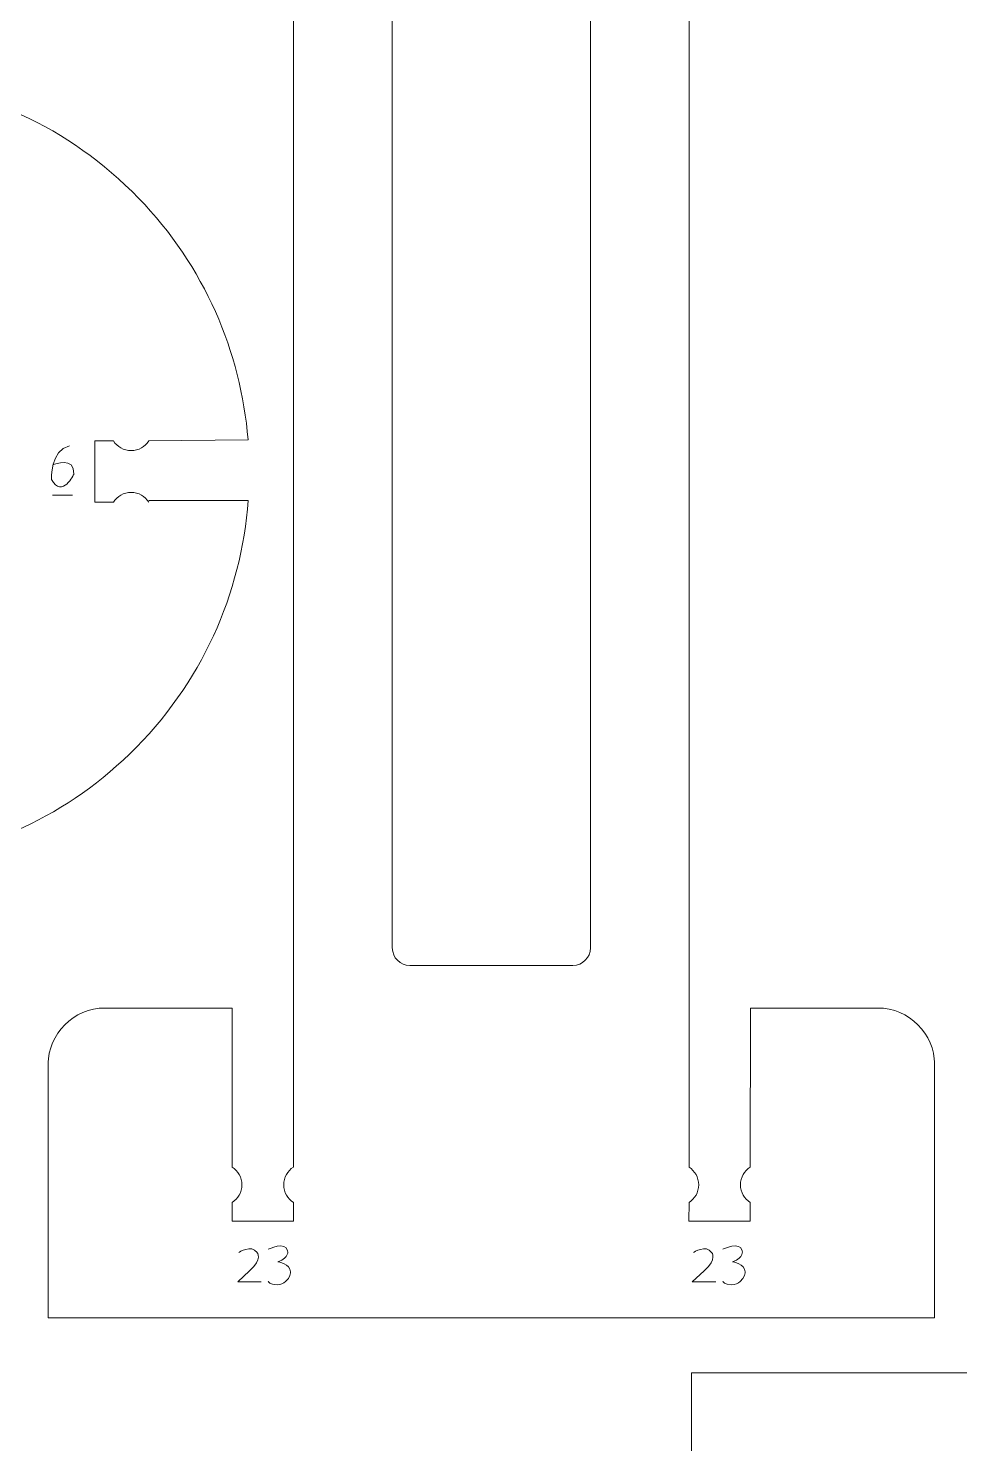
# Model space of a CAD drawing. Header units: centimetres. Extents: x -25 to 25, y -32.5 to 32.5.
# Drawn here: x -5.68 to -1.09, y 5.21 to 12.18 of the extents above; entities that cross this region are included whole.
import ezdxf

# ---------------------------------------------------------------- set-up
doc = ezdxf.new("R2010")
doc.units = ezdxf.units.CM
doc.header["$MEASUREMENT"] = 0
doc.layers.add('Capa 1', color=7, linetype='Continuous')

msp = doc.modelspace()

# ---------------------------------------------------------------- linework, layer by layer
at = {"layer": 'Capa 1', "color": 250, "lineweight": 9}
for points, knots in [([(-3.22624, 18.74914), (-3.22624, 18.74914), (-2.4209, 18.74914), (-2.4209, 18.74914), (-2.4209, 18.74914), (-2.4209, 18.74914), (-2.4209, 19.05194), (-2.4209, 19.05194), (-2.4209, 19.05194), (-2.4209, 19.05194), (-2.4218, 19.06944), (-2.4218, 19.06944), (-2.4218, 19.06944), (-2.4218, 19.06944), (-2.42442, 19.08646), (-2.42442, 19.08646), (-2.42442, 19.08646), (-2.42442, 19.08646), (-2.42869, 19.10289), (-2.42869, 19.10289), (-2.42869, 19.10289), (-2.42869, 19.10289), (-2.43449, 19.11865), (-2.43449, 19.11865), (-2.43449, 19.11865), (-2.43449, 19.11865), (-2.44177, 19.13364), (-2.44177, 19.13364), (-2.44177, 19.13364), (-2.44177, 19.13364), (-2.45042, 19.14781), (-2.45042, 19.14781), (-2.45042, 19.14781), (-2.45042, 19.14781), (-2.46036, 19.16106), (-2.46036, 19.16106), (-2.46036, 19.16106), (-2.46036, 19.16106), (-2.47149, 19.17325), (-2.47149, 19.17325), (-2.47149, 19.17325), (-2.47149, 19.17325), (-2.48371, 19.18439), (-2.48371, 19.18439), (-2.48371, 19.18439), (-2.48371, 19.18439), (-2.49699, 19.19429), (-2.49699, 19.19429), (-2.49699, 19.19429), (-2.49699, 19.19429), (-2.51119, 19.20291), (-2.51119, 19.20291), (-2.51119, 19.20291), (-2.51119, 19.20291), (-2.52623, 19.21017), (-2.52623, 19.21017), (-2.52623, 19.21017), (-2.52623, 19.21017), (-2.54202, 19.21597), (-2.54202, 19.21597), (-2.54202, 19.21597), (-2.54202, 19.21597), (-2.55848, 19.22024), (-2.55848, 19.22024), (-2.55848, 19.22024), (-2.55848, 19.22024), (-2.57553, 19.22286), (-2.57553, 19.22286), (-2.57553, 19.22286), (-2.57553, 19.22286), (-4.19971, 19.22373), (-4.19971, 19.22373), (-4.19971, 19.22373), (-4.19971, 19.22373), (-4.21723, 19.22286), (-4.21723, 19.22286), (-4.21723, 19.22286), (-4.21723, 19.22286), (-4.23428, 19.22024), (-4.23428, 19.22024), (-4.23428, 19.22024), (-4.23428, 19.22024), (-4.25077, 19.21597), (-4.25077, 19.21597), (-4.25077, 19.21597), (-4.25077, 19.21597), (-4.26656, 19.21017), (-4.26656, 19.21017), (-4.26656, 19.21017), (-4.26656, 19.21017), (-4.2816, 19.20291), (-4.2816, 19.20291), (-4.2816, 19.20291), (-4.2816, 19.20291), (-4.2958, 19.19429), (-4.2958, 19.19429), (-4.2958, 19.19429), (-4.2958, 19.19429), (-4.30905, 19.18439), (-4.30905, 19.18439), (-4.30905, 19.18439), (-4.30905, 19.18439), (-4.3213, 19.17325), (-4.3213, 19.17325), (-4.3213, 19.17325), (-4.3213, 19.17325), (-4.33243, 19.16106), (-4.33243, 19.16106), (-4.33243, 19.16106), (-4.33243, 19.16106), (-4.34237, 19.14781), (-4.34237, 19.14781), (-4.34237, 19.14781), (-4.34237, 19.14781), (-4.35101, 19.13364), (-4.35101, 19.13364), (-4.35101, 19.13364), (-4.35101, 19.13364), (-4.3583, 19.11865), (-4.3583, 19.11865), (-4.3583, 19.11865), (-4.3583, 19.11865), (-4.3641, 19.10289), (-4.3641, 19.10289), (-4.3641, 19.10289), (-4.3641, 19.10289), (-4.36837, 19.08646), (-4.36837, 19.08646), (-4.36837, 19.08646), (-4.36837, 19.08646), (-4.37096, 19.06944), (-4.37096, 19.06944), (-4.37096, 19.06944), (-4.37096, 19.06944), (-4.37186, 19.05194), (-4.37186, 19.05194), (-4.37186, 19.05194), (-4.37186, 19.05194), (-4.37198, 6.57106), (-4.37198, 6.57106)], [0, 0, 0, 0, 0.0277778, 0.0277778, 0.0277778, 0.0277778, 0.0555556, 0.0555556, 0.0555556, 0.0555556, 0.0833333, 0.0833333, 0.0833333, 0.0833333, 0.1111111, 0.1111111, 0.1111111, 0.1111111, 0.1388889, 0.1388889, 0.1388889, 0.1388889, 0.1666667, 0.1666667, 0.1666667, 0.1666667, 0.1944444, 0.1944444, 0.1944444, 0.1944444, 0.2222222, 0.2222222, 0.2222222, 0.2222222, 0.25, 0.25, 0.25, 0.25, 0.2777778, 0.2777778, 0.2777778, 0.2777778, 0.3055556, 0.3055556, 0.3055556, 0.3055556, 0.3333333, 0.3333333, 0.3333333, 0.3333333, 0.3611111, 0.3611111, 0.3611111, 0.3611111, 0.3888889, 0.3888889, 0.3888889, 0.3888889, 0.4166667, 0.4166667, 0.4166667, 0.4166667, 0.4444444, 0.4444444, 0.4444444, 0.4444444, 0.4722222, 0.4722222, 0.4722222, 0.4722222, 0.5, 0.5, 0.5, 0.5, 0.5277778, 0.5277778, 0.5277778, 0.5277778, 0.5555556, 0.5555556, 0.5555556, 0.5555556, 0.5833333, 0.5833333, 0.5833333, 0.5833333, 0.6111111, 0.6111111, 0.6111111, 0.6111111, 0.6388889, 0.6388889, 0.6388889, 0.6388889, 0.6666667, 0.6666667, 0.6666667, 0.6666667, 0.6944444, 0.6944444, 0.6944444, 0.6944444, 0.7222222, 0.7222222, 0.7222222, 0.7222222, 0.75, 0.75, 0.75, 0.75, 0.7777778, 0.7777778, 0.7777778, 0.7777778, 0.8055556, 0.8055556, 0.8055556, 0.8055556, 0.8333333, 0.8333333, 0.8333333, 0.8333333, 0.8611111, 0.8611111, 0.8611111, 0.8611111, 0.8888889, 0.8888889, 0.8888889, 0.8888889, 0.9166667, 0.9166667, 0.9166667, 0.9166667, 0.9444444, 0.9444444, 0.9444444, 0.9444444, 1, 1, 1, 1]), ([(-2.42237, 6.57106), (-2.42237, 6.57106), (-2.4209, 18.4462), (-2.4209, 18.4462), (-2.4209, 18.4462), (-2.4209, 18.4462), (-3.22624, 18.44913), (-3.22624, 18.44913)], [0, 0, 0, 0, 0.3333333, 0.3333333, 0.3333333, 0.3333333, 1, 1, 1, 1]), ([(-3.79837, 17.9647), (-3.79837, 17.9647), (-2.99442, 17.9647), (-2.99442, 17.9647), (-2.99442, 17.9647), (-2.99442, 17.9647), (-2.97712, 17.96294), (-2.97712, 17.96294), (-2.97712, 17.96294), (-2.97712, 17.96294), (-2.961, 17.95786), (-2.961, 17.95786), (-2.961, 17.95786), (-2.961, 17.95786), (-2.94638, 17.94988), (-2.94638, 17.94988), (-2.94638, 17.94988), (-2.94638, 17.94988), (-2.93363, 17.93931), (-2.93363, 17.93931), (-2.93363, 17.93931), (-2.93363, 17.93931), (-2.92311, 17.92656), (-2.92311, 17.92656), (-2.92311, 17.92656), (-2.92311, 17.92656), (-2.91516, 17.91194), (-2.91516, 17.91194), (-2.91516, 17.91194), (-2.91516, 17.91194), (-2.91013, 17.89587), (-2.91013, 17.89587), (-2.91013, 17.89587), (-2.91013, 17.89587), (-2.90838, 17.87866), (-2.90838, 17.87866), (-2.90838, 17.87866), (-2.90838, 17.87866), (-2.90838, 7.6509), (-2.90838, 7.6509), (-2.90838, 7.6509), (-2.90838, 7.6509), (-2.91013, 7.63369), (-2.91013, 7.63369), (-2.91013, 7.63369), (-2.91013, 7.63369), (-2.91518, 7.61762), (-2.91518, 7.61762), (-2.91518, 7.61762), (-2.91518, 7.61762), (-2.92319, 7.603), (-2.92319, 7.603), (-2.92319, 7.603), (-2.92319, 7.603), (-2.93377, 7.59022), (-2.93377, 7.59022), (-2.93377, 7.59022), (-2.93377, 7.59022), (-2.94652, 7.57967), (-2.94652, 7.57967), (-2.94652, 7.57967), (-2.94652, 7.57967), (-2.96114, 7.57167), (-2.96114, 7.57167), (-2.96114, 7.57167), (-2.96114, 7.57167), (-2.97721, 7.56662), (-2.97721, 7.56662), (-2.97721, 7.56662), (-2.97721, 7.56662), (-2.99442, 7.56483), (-2.99442, 7.56483), (-2.99442, 7.56483), (-2.99442, 7.56483), (-3.79837, 7.56483), (-3.79837, 7.56483), (-3.79837, 7.56483), (-3.79837, 7.56483), (-3.81555, 7.56659), (-3.81555, 7.56659), (-3.81555, 7.56659), (-3.81555, 7.56659), (-3.83165, 7.57164), (-3.83165, 7.57164), (-3.83165, 7.57164), (-3.83165, 7.57164), (-3.84627, 7.57959), (-3.84627, 7.57959), (-3.84627, 7.57959), (-3.84627, 7.57959), (-3.85902, 7.59011), (-3.85902, 7.59011), (-3.85902, 7.59011), (-3.85902, 7.59011), (-3.8696, 7.60286), (-3.8696, 7.60286), (-3.8696, 7.60286), (-3.8696, 7.60286), (-3.87758, 7.61748), (-3.87758, 7.61748), (-3.87758, 7.61748), (-3.87758, 7.61748), (-3.88265, 7.6336), (-3.88265, 7.6336), (-3.88265, 7.6336), (-3.88265, 7.6336), (-3.88441, 7.6509), (-3.88441, 7.6509), (-3.88441, 7.6509), (-3.88441, 7.6509), (-3.88441, 17.87866), (-3.88441, 17.87866), (-3.88441, 17.87866), (-3.88441, 17.87866), (-3.88265, 17.89595), (-3.88265, 17.89595), (-3.88265, 17.89595), (-3.88265, 17.89595), (-3.87763, 17.91208), (-3.87763, 17.91208), (-3.87763, 17.91208), (-3.87763, 17.91208), (-3.86968, 17.9267), (-3.86968, 17.9267), (-3.86968, 17.9267), (-3.86968, 17.9267), (-3.85913, 17.93945), (-3.85913, 17.93945), (-3.85913, 17.93945), (-3.85913, 17.93945), (-3.84638, 17.94997), (-3.84638, 17.94997), (-3.84638, 17.94997), (-3.84638, 17.94997), (-3.83179, 17.95792), (-3.83179, 17.95792), (-3.83179, 17.95792), (-3.83179, 17.95792), (-3.81567, 17.96294), (-3.81567, 17.96294), (-3.81567, 17.96294), (-3.81567, 17.96294), (-3.79837, 17.9647), (-3.79837, 17.9647)], [0, 0, 0, 0, 0.027027, 0.027027, 0.027027, 0.027027, 0.0540541, 0.0540541, 0.0540541, 0.0540541, 0.0810811, 0.0810811, 0.0810811, 0.0810811, 0.1081081, 0.1081081, 0.1081081, 0.1081081, 0.1351351, 0.1351351, 0.1351351, 0.1351351, 0.1621622, 0.1621622, 0.1621622, 0.1621622, 0.1891892, 0.1891892, 0.1891892, 0.1891892, 0.2162162, 0.2162162, 0.2162162, 0.2162162, 0.2432432, 0.2432432, 0.2432432, 0.2432432, 0.2702703, 0.2702703, 0.2702703, 0.2702703, 0.2972973, 0.2972973, 0.2972973, 0.2972973, 0.3243243, 0.3243243, 0.3243243, 0.3243243, 0.3513514, 0.3513514, 0.3513514, 0.3513514, 0.3783784, 0.3783784, 0.3783784, 0.3783784, 0.4054054, 0.4054054, 0.4054054, 0.4054054, 0.4324324, 0.4324324, 0.4324324, 0.4324324, 0.4594595, 0.4594595, 0.4594595, 0.4594595, 0.4864865, 0.4864865, 0.4864865, 0.4864865, 0.5135135, 0.5135135, 0.5135135, 0.5135135, 0.5405405, 0.5405405, 0.5405405, 0.5405405, 0.5675676, 0.5675676, 0.5675676, 0.5675676, 0.5945946, 0.5945946, 0.5945946, 0.5945946, 0.6216216, 0.6216216, 0.6216216, 0.6216216, 0.6486486, 0.6486486, 0.6486486, 0.6486486, 0.6756757, 0.6756757, 0.6756757, 0.6756757, 0.7027027, 0.7027027, 0.7027027, 0.7027027, 0.7297297, 0.7297297, 0.7297297, 0.7297297, 0.7567568, 0.7567568, 0.7567568, 0.7567568, 0.7837838, 0.7837838, 0.7837838, 0.7837838, 0.8108108, 0.8108108, 0.8108108, 0.8108108, 0.8378378, 0.8378378, 0.8378378, 0.8378378, 0.8648649, 0.8648649, 0.8648649, 0.8648649, 0.8918919, 0.8918919, 0.8918919, 0.8918919, 0.9189189, 0.9189189, 0.9189189, 0.9189189, 0.9459459, 0.9459459, 0.9459459, 0.9459459, 1, 1, 1, 1]), ([(-5.08438, 10.14899), (-5.08438, 10.14899), (-4.59564, 10.15519), (-4.59564, 10.15519), (-4.59564, 10.15519), (-4.63047, 10.58718), (-4.80981, 11.01016), (-5.13488, 11.34578), (-5.13488, 11.34578), (-5.47715, 11.69915), (-5.92137, 11.894), (-6.3761, 11.92915), (-6.3761, 11.92915), (-6.3761, 11.92915), (-6.3753, 11.44671), (-6.3753, 11.44671)], [0, 0, 0, 0, 0.2, 0.2, 0.2, 0.2, 0.4, 0.4, 0.4, 0.4, 0.6, 0.6, 0.6, 0.6, 1, 1, 1, 1]), ([(-5.25889, 10.14899), (-5.25889, 10.14899), (-5.35049, 10.1491), (-5.35049, 10.1491), (-5.35049, 10.1491), (-5.35049, 10.1491), (-5.35049, 9.84765), (-5.35049, 9.84765), (-5.35049, 9.84765), (-5.35049, 9.84765), (-5.25887, 9.84765), (-5.25887, 9.84765)], [0, 0, 0, 0, 0.25, 0.25, 0.25, 0.25, 0.5, 0.5, 0.5, 0.5, 1, 1, 1, 1]), ([(-6.37637, 8.566), (-6.37637, 8.566), (-6.37609, 8.06739), (-6.37609, 8.06739), (-6.37609, 8.06739), (-5.9417, 8.10088), (-5.51602, 8.28035), (-5.17861, 8.60715), (-5.17861, 8.60715), (-4.82347, 8.95112), (-4.62844, 9.39807), (-4.59472, 9.85518), (-4.59472, 9.85518), (-4.59472, 9.85518), (-5.08359, 9.85546), (-5.08359, 9.85546)], [0, 0, 0, 0, 0.2, 0.2, 0.2, 0.2, 0.4, 0.4, 0.4, 0.4, 0.6, 0.6, 0.6, 0.6, 1, 1, 1, 1]), ([(-4.67332, 6.57106), (-4.67332, 6.57106), (-4.67329, 7.3548), (-4.67329, 7.3548), (-4.67329, 7.3548), (-4.67329, 7.3548), (-5.30119, 7.3548), (-5.30119, 7.3548), (-5.30119, 7.3548), (-5.30119, 7.3548), (-5.3155, 7.35443), (-5.3155, 7.35443), (-5.3155, 7.35443), (-5.3155, 7.35443), (-5.32964, 7.35335), (-5.32964, 7.35335), (-5.32964, 7.35335), (-5.32964, 7.35335), (-5.35732, 7.34911), (-5.35732, 7.34911), (-5.35732, 7.34911), (-5.35732, 7.34911), (-5.38402, 7.34219), (-5.38402, 7.34219), (-5.38402, 7.34219), (-5.38402, 7.34219), (-5.40966, 7.33276), (-5.40966, 7.33276), (-5.40966, 7.33276), (-5.40966, 7.33276), (-5.43407, 7.32095), (-5.43407, 7.32095), (-5.43407, 7.32095), (-5.43407, 7.32095), (-5.45709, 7.30692), (-5.45709, 7.30692), (-5.45709, 7.30692), (-5.45709, 7.30692), (-5.47863, 7.29079), (-5.47863, 7.29079), (-5.47863, 7.29079), (-5.47863, 7.29079), (-5.4985, 7.27274), (-5.4985, 7.27274), (-5.4985, 7.27274), (-5.4985, 7.27274), (-5.51655, 7.25288), (-5.51655, 7.25288), (-5.51655, 7.25288), (-5.51655, 7.25288), (-5.53267, 7.23137), (-5.53267, 7.23137), (-5.53267, 7.23137), (-5.53267, 7.23137), (-5.54671, 7.20832), (-5.54671, 7.20832), (-5.54671, 7.20832), (-5.54671, 7.20832), (-5.55851, 7.18391), (-5.55851, 7.18391), (-5.55851, 7.18391), (-5.55851, 7.18391), (-5.56794, 7.1583), (-5.56794, 7.1583), (-5.56794, 7.1583), (-5.56794, 7.1583), (-5.57483, 7.13157), (-5.57483, 7.13157), (-5.57483, 7.13157), (-5.57483, 7.13157), (-5.5791, 7.10389), (-5.5791, 7.10389), (-5.5791, 7.10389), (-5.5791, 7.10389), (-5.58016, 7.08977), (-5.58016, 7.08977), (-5.58016, 7.08977), (-5.58016, 7.08977), (-5.58055, 7.07543), (-5.58055, 7.07543), (-5.58055, 7.07543), (-5.58055, 7.07543), (-5.58055, 5.82826), (-5.58055, 5.82826), (-5.58055, 5.82826), (-5.58055, 5.82826), (-1.21224, 5.82826), (-1.21224, 5.82826), (-1.21224, 5.82826), (-1.21224, 5.82826), (-1.21224, 7.07543), (-1.21224, 7.07543), (-1.21224, 7.07543), (-1.21224, 7.07543), (-1.2126, 7.08977), (-1.2126, 7.08977), (-1.2126, 7.08977), (-1.2126, 7.08977), (-1.21369, 7.10389), (-1.21369, 7.10389), (-1.21369, 7.10389), (-1.21369, 7.10389), (-1.21793, 7.13157), (-1.21793, 7.13157), (-1.21793, 7.13157), (-1.21793, 7.13157), (-1.22485, 7.1583), (-1.22485, 7.1583), (-1.22485, 7.1583), (-1.22485, 7.1583), (-1.23428, 7.18391), (-1.23428, 7.18391), (-1.23428, 7.18391), (-1.23428, 7.18391), (-1.24608, 7.20832), (-1.24608, 7.20832), (-1.24608, 7.20832), (-1.24608, 7.20832), (-1.26011, 7.23137), (-1.26011, 7.23137), (-1.26011, 7.23137), (-1.26011, 7.23137), (-1.27624, 7.25288), (-1.27624, 7.25288), (-1.27624, 7.25288), (-1.27624, 7.25288), (-1.29429, 7.27274), (-1.29429, 7.27274), (-1.29429, 7.27274), (-1.29429, 7.27274), (-1.31416, 7.29079), (-1.31416, 7.29079), (-1.31416, 7.29079), (-1.31416, 7.29079), (-1.33567, 7.30692), (-1.33567, 7.30692), (-1.33567, 7.30692), (-1.33567, 7.30692), (-1.35871, 7.32095), (-1.35871, 7.32095), (-1.35871, 7.32095), (-1.35871, 7.32095), (-1.38313, 7.33276), (-1.38313, 7.33276), (-1.38313, 7.33276), (-1.38313, 7.33276), (-1.40874, 7.34219), (-1.40874, 7.34219), (-1.40874, 7.34219), (-1.40874, 7.34219), (-1.43547, 7.34911), (-1.43547, 7.34911), (-1.43547, 7.34911), (-1.43547, 7.34911), (-1.46314, 7.35335), (-1.46314, 7.35335), (-1.46314, 7.35335), (-1.46314, 7.35335), (-1.47726, 7.35443), (-1.47726, 7.35443), (-1.47726, 7.35443), (-1.47726, 7.35443), (-1.4916, 7.3548), (-1.4916, 7.3548), (-1.4916, 7.3548), (-1.4916, 7.3548), (-2.11947, 7.3548), (-2.11947, 7.3548), (-2.11947, 7.3548), (-2.11947, 7.3548), (-2.12103, 6.57106), (-2.12103, 6.57106)], [0, 0, 0, 0, 0.0227273, 0.0227273, 0.0227273, 0.0227273, 0.0454545, 0.0454545, 0.0454545, 0.0454545, 0.0681818, 0.0681818, 0.0681818, 0.0681818, 0.0909091, 0.0909091, 0.0909091, 0.0909091, 0.1136364, 0.1136364, 0.1136364, 0.1136364, 0.1363636, 0.1363636, 0.1363636, 0.1363636, 0.1590909, 0.1590909, 0.1590909, 0.1590909, 0.1818182, 0.1818182, 0.1818182, 0.1818182, 0.2045455, 0.2045455, 0.2045455, 0.2045455, 0.2272727, 0.2272727, 0.2272727, 0.2272727, 0.25, 0.25, 0.25, 0.25, 0.2727273, 0.2727273, 0.2727273, 0.2727273, 0.2954545, 0.2954545, 0.2954545, 0.2954545, 0.3181818, 0.3181818, 0.3181818, 0.3181818, 0.3409091, 0.3409091, 0.3409091, 0.3409091, 0.3636364, 0.3636364, 0.3636364, 0.3636364, 0.3863636, 0.3863636, 0.3863636, 0.3863636, 0.4090909, 0.4090909, 0.4090909, 0.4090909, 0.4318182, 0.4318182, 0.4318182, 0.4318182, 0.4545455, 0.4545455, 0.4545455, 0.4545455, 0.4772727, 0.4772727, 0.4772727, 0.4772727, 0.5, 0.5, 0.5, 0.5, 0.5227273, 0.5227273, 0.5227273, 0.5227273, 0.5454545, 0.5454545, 0.5454545, 0.5454545, 0.5681818, 0.5681818, 0.5681818, 0.5681818, 0.5909091, 0.5909091, 0.5909091, 0.5909091, 0.6136364, 0.6136364, 0.6136364, 0.6136364, 0.6363636, 0.6363636, 0.6363636, 0.6363636, 0.6590909, 0.6590909, 0.6590909, 0.6590909, 0.6818182, 0.6818182, 0.6818182, 0.6818182, 0.7045455, 0.7045455, 0.7045455, 0.7045455, 0.7272727, 0.7272727, 0.7272727, 0.7272727, 0.75, 0.75, 0.75, 0.75, 0.7727273, 0.7727273, 0.7727273, 0.7727273, 0.7954545, 0.7954545, 0.7954545, 0.7954545, 0.8181818, 0.8181818, 0.8181818, 0.8181818, 0.8409091, 0.8409091, 0.8409091, 0.8409091, 0.8636364, 0.8636364, 0.8636364, 0.8636364, 0.8863636, 0.8863636, 0.8863636, 0.8863636, 0.9090909, 0.9090909, 0.9090909, 0.9090909, 0.9318182, 0.9318182, 0.9318182, 0.9318182, 0.9545455, 0.9545455, 0.9545455, 0.9545455, 1, 1, 1, 1]), ([(-4.67332, 6.39655), (-4.64462, 6.41498), (-4.6256, 6.44717), (-4.6256, 6.48381), (-4.6256, 6.48381), (-4.6256, 6.52044), (-4.64462, 6.55264), (-4.67332, 6.57106)], [0, 0, 0, 0, 0.3333333, 0.3333333, 0.3333333, 0.3333333, 1, 1, 1, 1]), ([(-4.37198, 6.39655), (-4.40068, 6.41498), (-4.4197, 6.44717), (-4.4197, 6.48381), (-4.4197, 6.48381), (-4.4197, 6.52044), (-4.40068, 6.55264), (-4.37198, 6.57106)], [0, 0, 0, 0, 0.3333333, 0.3333333, 0.3333333, 0.3333333, 1, 1, 1, 1]), ([(-2.42237, 6.39655), (-2.39367, 6.41498), (-2.37465, 6.44717), (-2.37465, 6.48381), (-2.37465, 6.48381), (-2.37465, 6.52044), (-2.39367, 6.55264), (-2.42237, 6.57106)], [0, 0, 0, 0, 0.3333333, 0.3333333, 0.3333333, 0.3333333, 1, 1, 1, 1]), ([(-2.12103, 6.39655), (-2.14973, 6.41498), (-2.16875, 6.44717), (-2.16875, 6.48381), (-2.16875, 6.48381), (-2.16875, 6.52044), (-2.14973, 6.55264), (-2.12103, 6.57106)], [0, 0, 0, 0, 0.3333333, 0.3333333, 0.3333333, 0.3333333, 1, 1, 1, 1]), ([(-4.67332, 6.39654), (-4.67332, 6.39654), (-4.67343, 6.30494), (-4.67343, 6.30494), (-4.67343, 6.30494), (-4.67343, 6.30494), (-4.37198, 6.30494), (-4.37198, 6.30494), (-4.37198, 6.30494), (-4.37198, 6.30494), (-4.37198, 6.39656), (-4.37198, 6.39656)], [0, 0, 0, 0, 0.25, 0.25, 0.25, 0.25, 0.5, 0.5, 0.5, 0.5, 1, 1, 1, 1]), ([(-2.42237, 6.39654), (-2.42237, 6.39654), (-2.42248, 6.30494), (-2.42248, 6.30494), (-2.42248, 6.30494), (-2.42248, 6.30494), (-2.12103, 6.30494), (-2.12103, 6.30494), (-2.12103, 6.30494), (-2.12103, 6.30494), (-2.12103, 6.39656), (-2.12103, 6.39656)], [0, 0, 0, 0, 0.25, 0.25, 0.25, 0.25, 0.5, 0.5, 0.5, 0.5, 1, 1, 1, 1]), ([(-2.71258, 4.88007), (-2.71258, 4.88007), (-4.69207, 4.88007), (-4.69207, 4.88007), (-4.69207, 4.88007), (-4.73228, 4.88004), (-4.77084, 4.86405), (-4.79924, 4.8356), (-4.79924, 4.8356), (-4.82764, 4.80717), (-4.84357, 4.7688), (-4.84354, 4.7286), (-4.84354, 4.7286), (-4.84354, 4.7286), (-4.84354, 2.79654), (-4.84354, 2.79654), (-4.84354, 2.79654), (-4.84352, 2.75633), (-4.82753, 2.71777), (-4.7991, 2.68937), (-4.7991, 2.68937), (-4.77064, 2.66097), (-4.73228, 2.64504), (-4.69207, 2.64507), (-4.69207, 2.64507), (-4.69207, 2.64507), (-1.67285, 2.64507), (-1.67285, 2.64507), (-1.67285, 2.64507), (-1.67285, 2.64507), (1.34638, 2.64507), (1.34638, 2.64507), (1.34638, 2.64507), (1.38658, 2.64509), (1.42511, 2.66108), (1.45351, 2.68951), (1.45351, 2.68951), (1.48192, 2.71797), (1.49787, 2.75633), (1.49785, 2.79654), (1.49785, 2.79654), (1.49785, 2.79654), (1.49785, 4.7286), (1.49785, 4.7286), (1.49785, 4.7286), (1.49782, 4.7688), (1.48183, 4.80733), (1.45337, 4.83574), (1.45337, 4.83574), (1.42494, 4.86414), (1.38658, 4.8801), (1.34638, 4.88007), (1.34638, 4.88007), (1.34638, 4.88007), (-0.63312, 4.88007), (-0.63312, 4.88007), (-0.63312, 4.88007), (-0.63312, 4.88007), (-0.63312, 4.37519), (-0.63312, 4.37519), (-0.63312, 4.37519), (-0.63312, 4.37519), (-0.93606, 4.37519), (-0.93606, 4.37519), (-0.93606, 4.37519), (-0.93606, 4.37519), (-0.93606, 5.55662), (-0.93606, 5.55662), (-0.93606, 5.55662), (-0.93606, 5.55662), (-1.67285, 5.55662), (-1.67285, 5.55662), (-1.67285, 5.55662), (-1.67285, 5.55662), (-2.40967, 5.55662), (-2.40967, 5.55662), (-2.40967, 5.55662), (-2.40967, 5.55662), (-2.40967, 4.37519), (-2.40967, 4.37519), (-2.40967, 4.37519), (-2.40967, 4.37519), (-2.71258, 4.37519), (-2.71258, 4.37519), (-2.71258, 4.37519), (-2.71258, 4.37519), (-2.71258, 4.88007), (-2.71258, 4.88007)], [0, 0, 0, 0, 0.0434783, 0.0434783, 0.0434783, 0.0434783, 0.0869565, 0.0869565, 0.0869565, 0.0869565, 0.1304348, 0.1304348, 0.1304348, 0.1304348, 0.173913, 0.173913, 0.173913, 0.173913, 0.2173913, 0.2173913, 0.2173913, 0.2173913, 0.2608696, 0.2608696, 0.2608696, 0.2608696, 0.3043478, 0.3043478, 0.3043478, 0.3043478, 0.3478261, 0.3478261, 0.3478261, 0.3478261, 0.3913043, 0.3913043, 0.3913043, 0.3913043, 0.4347826, 0.4347826, 0.4347826, 0.4347826, 0.4782609, 0.4782609, 0.4782609, 0.4782609, 0.5217391, 0.5217391, 0.5217391, 0.5217391, 0.5652174, 0.5652174, 0.5652174, 0.5652174, 0.6086957, 0.6086957, 0.6086957, 0.6086957, 0.6521739, 0.6521739, 0.6521739, 0.6521739, 0.6956522, 0.6956522, 0.6956522, 0.6956522, 0.7391304, 0.7391304, 0.7391304, 0.7391304, 0.7826087, 0.7826087, 0.7826087, 0.7826087, 0.826087, 0.826087, 0.826087, 0.826087, 0.8695652, 0.8695652, 0.8695652, 0.8695652, 0.9130435, 0.9130435, 0.9130435, 0.9130435, 1, 1, 1, 1])]:
    msp.add_open_spline(points, degree=3, knots=knots, dxfattribs=at)
at = {"layer": 'Capa 1', "color": 22, "lineweight": 5}
for points, knots in [([(-5.5529, 10.03378), (-5.5529, 10.03378), (-5.44906, 10.07433), (-5.45401, 9.98567), (-5.45401, 9.98567), (-5.45401, 9.98567), (-5.5092, 9.8639), (-5.56446, 9.95959), (-5.56446, 9.95959), (-5.56446, 9.95959), (-5.5694, 10.10466), (-5.47549, 10.12442)], [0, 0, 0, 0, 0.25, 0.25, 0.25, 0.25, 0.5, 0.5, 0.5, 0.5, 1, 1, 1, 1]), ([(-4.49581, 6.00882), (-4.49581, 6.00882), (-4.48858, 5.99034), (-4.45253, 5.99154), (-4.45253, 5.99154), (-4.43382, 5.99216), (-4.42042, 5.99885), (-4.4107, 6.0065), (-4.4107, 6.0065), (-4.387, 6.0252), (-4.38578, 6.05424), (-4.38578, 6.05424), (-4.38578, 6.05424), (-4.387, 6.09595), (-4.44822, 6.10399), (-4.44822, 6.10399), (-4.44822, 6.10399), (-4.38826, 6.12628), (-4.40063, 6.15841), (-4.40063, 6.15841), (-4.40063, 6.15841), (-4.40927, 6.20784), (-4.49581, 6.16585), (-4.49581, 6.16585)], [0, 0, 0, 0, 0.1428571, 0.1428571, 0.1428571, 0.1428571, 0.2857143, 0.2857143, 0.2857143, 0.2857143, 0.4285714, 0.4285714, 0.4285714, 0.4285714, 0.5714286, 0.5714286, 0.5714286, 0.5714286, 0.7142857, 0.7142857, 0.7142857, 0.7142857, 1, 1, 1, 1]), ([(-2.25566, 6.00882), (-2.25566, 6.00882), (-2.24843, 5.99034), (-2.21238, 5.99154), (-2.21238, 5.99154), (-2.19367, 5.99216), (-2.18027, 5.99885), (-2.17055, 6.0065), (-2.17055, 6.0065), (-2.14685, 6.0252), (-2.14563, 6.05424), (-2.14563, 6.05424), (-2.14563, 6.05424), (-2.14685, 6.09595), (-2.20807, 6.10399), (-2.20807, 6.10399), (-2.20807, 6.10399), (-2.14811, 6.12628), (-2.16048, 6.15841), (-2.16048, 6.15841), (-2.16048, 6.15841), (-2.16912, 6.20784), (-2.25566, 6.16585), (-2.25566, 6.16585)], [0, 0, 0, 0, 0.1428571, 0.1428571, 0.1428571, 0.1428571, 0.2857143, 0.2857143, 0.2857143, 0.2857143, 0.4285714, 0.4285714, 0.4285714, 0.4285714, 0.5714286, 0.5714286, 0.5714286, 0.5714286, 0.7142857, 0.7142857, 0.7142857, 0.7142857, 1, 1, 1, 1]), ([(-4.64027, 6.15022), (-4.64027, 6.15022), (-4.57844, 6.19103), (-4.55128, 6.15022), (-4.55128, 6.15022), (-4.55128, 6.15022), (-4.52036, 6.11932), (-4.58835, 6.05998)], [0, 0, 0, 0, 0.3333333, 0.3333333, 0.3333333, 0.3333333, 1, 1, 1, 1]), ([(-2.40012, 6.15022), (-2.40012, 6.15022), (-2.33829, 6.19103), (-2.31113, 6.15022), (-2.31113, 6.15022), (-2.31113, 6.15022), (-2.28021, 6.11932), (-2.3482, 6.05998)], [0, 0, 0, 0, 0.3333333, 0.3333333, 0.3333333, 0.3333333, 1, 1, 1, 1]), ([(-4.58835, 6.05998), (-4.58835, 6.05998), (-4.64643, 6.0056), (-4.64643, 6.0056), (-4.64643, 6.0056), (-4.64643, 6.0056), (-4.53111, 6.0056), (-4.53111, 6.0056)], [0, 0, 0, 0, 0.3333333, 0.3333333, 0.3333333, 0.3333333, 1, 1, 1, 1]), ([(-2.3482, 6.05998), (-2.3482, 6.05998), (-2.40628, 6.0056), (-2.40628, 6.0056), (-2.40628, 6.0056), (-2.40628, 6.0056), (-2.29096, 6.0056), (-2.29096, 6.0056)], [0, 0, 0, 0, 0.3333333, 0.3333333, 0.3333333, 0.3333333, 1, 1, 1, 1])]:
    msp.add_open_spline(points, degree=3, knots=knots, dxfattribs=at)
at = {"layer": 'Capa 1', "color": 250, "lineweight": 18}
for points in [[(-5.08438, 10.14899), (-5.10281, 10.12029), (-5.135, 10.10127), (-5.17164, 10.10127), (-5.17164, 10.10127), (-5.20827, 10.10127), (-5.24047, 10.12029), (-5.25889, 10.14899)], [(-5.08438, 9.84765), (-5.10281, 9.87635), (-5.135, 9.89537), (-5.17164, 9.89537), (-5.17164, 9.89537), (-5.20827, 9.89537), (-5.24047, 9.87635), (-5.25889, 9.84765)]]:
    msp.add_open_spline(points, degree=3, knots=[0, 0, 0, 0, 0.3333333, 0.3333333, 0.3333333, 0.3333333, 1, 1, 1, 1], dxfattribs=at)
at = {"layer": 'Capa 1', "color": 240, "lineweight": 9}
msp.add_open_spline([(-5.5599, 9.88251), (-5.5599, 9.88251), (-5.46068, 9.88251), (-5.46068, 9.88251)], degree=3, dxfattribs=at)

doc.saveas('drawing.dxf')
